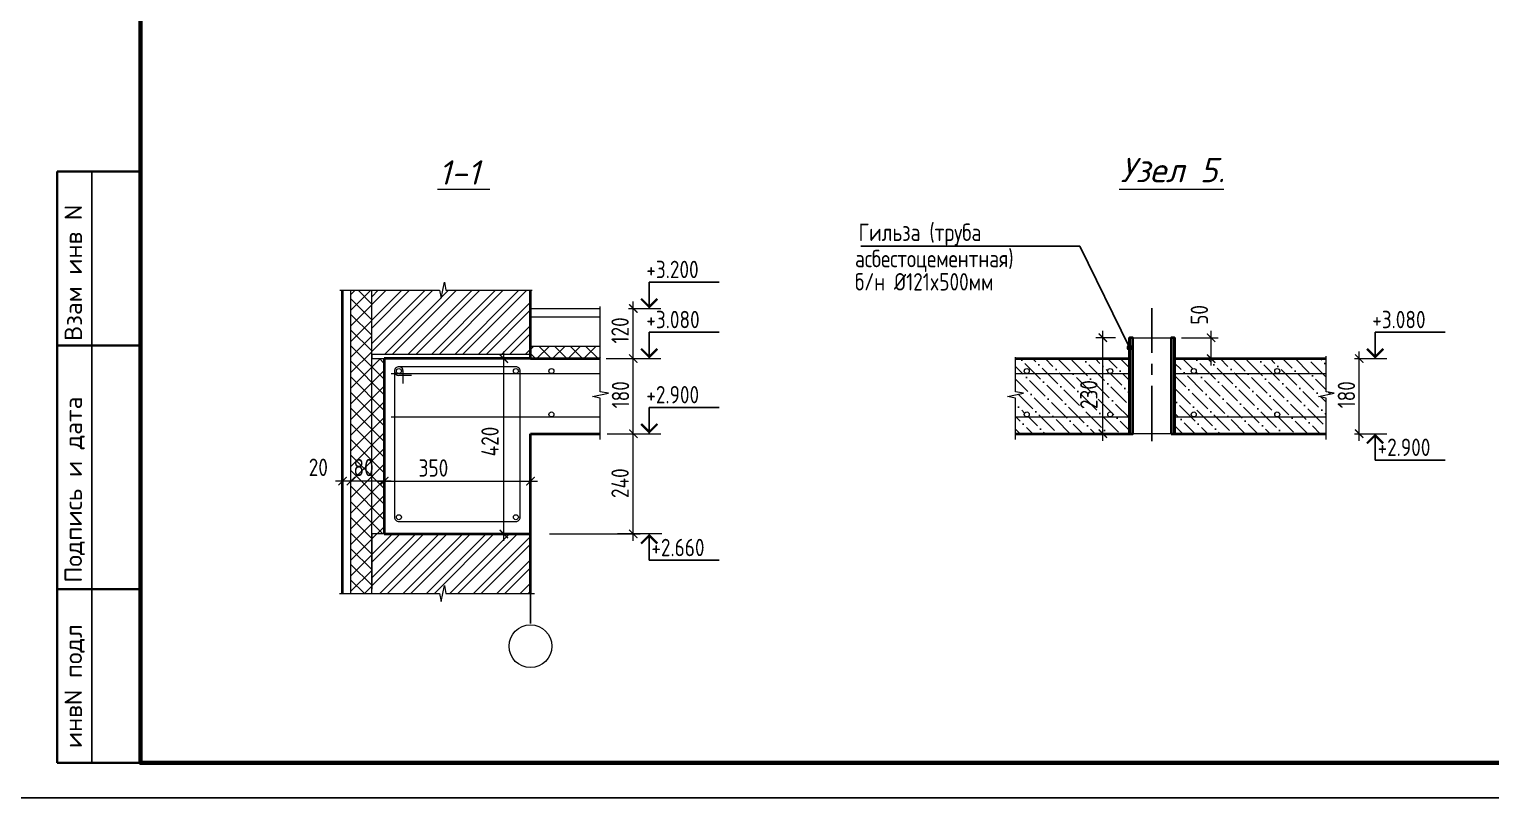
# Model space of a CAD drawing. Extents: x -12289450 to -10763036, y -7834513 to -6150123.
# Drawn here: x -10930636 to -10909636, y -7834513 to -7823467 of the extents above; entities that cross this region are included whole.
import ezdxf

# ---------------------------------------------------------------- set-up
doc = ezdxf.new("R2010")
doc.units = 0
doc.header["$LTSCALE"] = 25
doc.header["$PDMODE"] = 35
doc.linetypes.add('CENTER', pattern=[50.8, 31.75, -6.35, 6.35, -6.35])
doc.layers.get('DefPoints').update_dxf_attribs({"color": 10, "lineweight": 30})
for name, color, linetype in [('003-ТЕКСТ', 7, 'Continuous'), ('004-ВСПЛИНИИ', 15, 'Continuous'), ('005-РАЗМЕРЫ', 252, 'Continuous'), ('008-ШТРИХОВКА', 252, 'Continuous'), ('014-ОСИ', 251, 'CENTER'), ('Annotation - Text', 7, 'Continuous'), ('ArchiCAD', 7, 'Continuous'), ('EEE', 7, 'Continuous'), ('osnovnie', 7, 'Continuous'), ('Новое', 51, 'Continuous')]:
    doc.layers.add(name, color=color, linetype=linetype)
doc.layers.add('СТЕНЫ', color=5, linetype='Continuous', lineweight=40)
doc.layers.add('Текст AMS', color=7, linetype='Continuous', lineweight=9)
doc.styles.add('gismo', font='isocpeui.ttf')
doc.styles.add('GOST 2.304', font='cs_gost2304.shx')
doc.styles.add('SIMP701', font='simplex701.shx')
doc.dimstyles.new('1', dxfattribs={"dimscale": 100, "dimtxt": 2.5, "dimasz": 1.2, "dimexe": 1, "dimexo": 1, "dimgap": 0.5, "dimtad": 1, "dimdec": 0, "dimzin": 0, "dimdsep": 46, "dimtxsty": 'GOST 2.304', "dimblk": 'ARCHTICK', "dimcen": 0.09, "dimdle": 1, "dimclrd": 256, "dimclre": 256, "dimclrt": 7, "dimadec": 0, "dimazin": 0, "dimtfac": 1, "dimtdec": 0, "dimtmove": 0, "dimatfit": 3, "dimldrblk": 'ARCHTICK', "dimfxl": 0, "dimtolj": 1, "dimtzin": 0, "dimlwd": 5, "dimlwe": 5, "dimarcsym": 0})

# ---------------------------------------------------------------- blocks, each defined once
blk = doc.blocks.new('_ArchTick')
at = {"color": 0, "linetype": 'ByBlock', "const_width": 0.15}
blk.add_lwpolyline([(-0.5, -0.5), (0.5, 0.5)], dxfattribs=at)
blk = doc.blocks.new('*D1647')
at = {"layer": '005-РАЗМЕРЫ', "lineweight": 5, "ltscale": 100, "transparency": 16777216}
for p, q in [((-10925634, -7829962), (-10923334, -7829962)), ((-10925534, -7830621), (-10925534, -7829862)), ((-10923434, -7830621), (-10923434, -7829862))]:
    blk.add_line(p, q, dxfattribs=at)
at = {"layer": 'DefPoints', "color": 0, "ltscale": 100, "transparency": 16777216}
for p in [(-10923434, -7829962), (-10925534, -7830721), (-10923434, -7830721)]:
    blk.add_point(p, dxfattribs=at)
at = {"layer": '005-РАЗМЕРЫ', "lineweight": 5, "ltscale": 100, "transparency": 16777216, "xscale": 120, "yscale": 120, "zscale": 120, "rotation": 180}
blk.add_blockref('_ArchTick', (-10925534, -7829962), dxfattribs=at)
at = {"layer": '005-РАЗМЕРЫ', "lineweight": 5, "ltscale": 100, "transparency": 16777216, "xscale": 120, "yscale": 120, "zscale": 120}
blk.add_blockref('_ArchTick', (-10923434, -7829962), dxfattribs=at)
at = {"layer": '005-РАЗМЕРЫ', "color": 7, "ltscale": 100, "transparency": 16777216, "insert": (-10924828, -7829773), "char_height": 250, "attachment_point": 5, "style": 'GOST 2.304'}
blk.add_mtext('\\A1;350', dxfattribs=at)
blk = doc.blocks.new('*D1648')
at = {"layer": '005-РАЗМЕРЫ', "lineweight": 5, "ltscale": 100, "transparency": 16777216}
for p, q in [((-10925434, -7829962), (-10926114, -7829962)), ((-10926014, -7830091), (-10926014, -7829862)), ((-10925534, -7830091), (-10925534, -7829862))]:
    blk.add_line(p, q, dxfattribs=at)
at = {"layer": 'DefPoints', "color": 0, "ltscale": 100, "transparency": 16777216}
for p in [(-10926014, -7829962), (-10926014, -7830191), (-10925534, -7830191)]:
    blk.add_point(p, dxfattribs=at)
at = {"layer": '005-РАЗМЕРЫ', "lineweight": 5, "ltscale": 100, "transparency": 16777216, "xscale": 120, "yscale": 120, "zscale": 120, "rotation": 180}
blk.add_blockref('_ArchTick', (-10926014, -7829962), dxfattribs=at)
at = {"layer": '005-РАЗМЕРЫ', "lineweight": 5, "ltscale": 100, "transparency": 16777216, "xscale": 120, "yscale": 120, "zscale": 120}
blk.add_blockref('_ArchTick', (-10925534, -7829962), dxfattribs=at)
at = {"layer": '005-РАЗМЕРЫ', "color": 7, "ltscale": 100, "transparency": 16777216, "insert": (-10925832, -7829767), "char_height": 250, "attachment_point": 5, "style": 'GOST 2.304'}
blk.add_mtext('\\A1;80', dxfattribs=at)
blk = doc.blocks.new('*D1649')
at = {"layer": '005-РАЗМЕРЫ', "lineweight": 5, "ltscale": 100, "transparency": 16777216}
for p, q in [((-10925914, -7829962), (-10926234, -7829962)), ((-10926134, -7830091), (-10926134, -7829862)), ((-10926014, -7830091), (-10926014, -7829862))]:
    blk.add_line(p, q, dxfattribs=at)
at = {"layer": 'DefPoints', "color": 0, "ltscale": 100, "transparency": 16777216}
for p in [(-10926134, -7829962), (-10926134, -7830191), (-10926014, -7830191)]:
    blk.add_point(p, dxfattribs=at)
at = {"layer": '005-РАЗМЕРЫ', "lineweight": 5, "ltscale": 100, "transparency": 16777216, "xscale": 120, "yscale": 120, "zscale": 120, "rotation": 180}
blk.add_blockref('_ArchTick', (-10926134, -7829962), dxfattribs=at)
at = {"layer": '005-РАЗМЕРЫ', "lineweight": 5, "ltscale": 100, "transparency": 16777216, "xscale": 120, "yscale": 120, "zscale": 120}
blk.add_blockref('_ArchTick', (-10926014, -7829962), dxfattribs=at)
at = {"layer": '005-РАЗМЕРЫ', "color": 7, "ltscale": 100, "transparency": 16777216, "insert": (-10926482, -7829764), "char_height": 250, "attachment_point": 5, "style": 'GOST 2.304'}
blk.add_mtext('\\A1;20', dxfattribs=at)
blk = doc.blocks.new('*D1650')
at = {"layer": '005-РАЗМЕРЫ', "lineweight": 5, "ltscale": 100, "transparency": 16777216}
blk.add_line((-10923817, -7830821), (-10923817, -7828101), dxfattribs=at)
at = {"layer": 'DefPoints', "color": 0, "ltscale": 100, "transparency": 16777216}
for p in [(-10923817, -7828201), (-10923817, -7828201), (-10923817, -7830721)]:
    blk.add_point(p, dxfattribs=at)
at = {"layer": '005-РАЗМЕРЫ', "lineweight": 5, "ltscale": 100, "transparency": 16777216, "xscale": 120, "yscale": 120, "zscale": 120}
for p, rotation in [((-10923817, -7828201), 90), ((-10923817, -7830721), 270)]:
    blk.add_blockref('_ArchTick', p, dxfattribs=dict(at, rotation=rotation))
at = {"layer": '005-РАЗМЕРЫ', "color": 7, "ltscale": 100, "transparency": 16777216, "insert": (-10924015, -7829393), "char_height": 250, "attachment_point": 5, "rotation": 90, "style": 'GOST 2.304'}
blk.add_mtext('\\A1;420', dxfattribs=at)
blk = doc.blocks.new('*D1651')
at = {"layer": '005-РАЗМЕРЫ', "lineweight": 5, "ltscale": 100, "transparency": 16777216}
for p, q in [((-10921956, -7830821), (-10921956, -7829181)), ((-10922330, -7829281), (-10921856, -7829281)), ((-10923161, -7830721), (-10921856, -7830721))]:
    blk.add_line(p, q, dxfattribs=at)
at = {"layer": 'DefPoints', "color": 0, "ltscale": 100, "transparency": 16777216}
for p in [(-10922430, -7829281), (-10921956, -7829281), (-10923261, -7830721)]:
    blk.add_point(p, dxfattribs=at)
at = {"layer": '005-РАЗМЕРЫ', "lineweight": 5, "ltscale": 100, "transparency": 16777216, "xscale": 120, "yscale": 120, "zscale": 120}
for p, rotation in [((-10921956, -7829281), 90), ((-10921956, -7830721), 270)]:
    blk.add_blockref('_ArchTick', p, dxfattribs=dict(at, rotation=rotation))
at = {"layer": '005-РАЗМЕРЫ', "color": 7, "ltscale": 100, "transparency": 16777216, "insert": (-10922146, -7829992), "char_height": 250, "attachment_point": 5, "rotation": 90, "style": 'GOST 2.304'}
blk.add_mtext('\\A1;240', dxfattribs=at)
blk = doc.blocks.new('*D1652')
at = {"layer": '005-РАЗМЕРЫ', "lineweight": 5, "ltscale": 100, "transparency": 16777216}
for p, q in [((-10921956, -7829381), (-10921956, -7828101)), ((-10922026, -7828201), (-10921856, -7828201)), ((-10922026, -7829281), (-10921856, -7829281))]:
    blk.add_line(p, q, dxfattribs=at)
at = {"layer": 'DefPoints', "color": 0, "ltscale": 100, "transparency": 16777216}
for p in [(-10922126, -7828201), (-10921956, -7828201), (-10922126, -7829281)]:
    blk.add_point(p, dxfattribs=at)
at = {"layer": '005-РАЗМЕРЫ', "lineweight": 5, "ltscale": 100, "transparency": 16777216, "xscale": 120, "yscale": 120, "zscale": 120}
for p, rotation in [((-10921956, -7828201), 90), ((-10921956, -7829281), 270)]:
    blk.add_blockref('_ArchTick', p, dxfattribs=dict(at, rotation=rotation))
at = {"layer": '005-РАЗМЕРЫ', "color": 7, "ltscale": 100, "transparency": 16777216, "insert": (-10922140, -7828721), "char_height": 250, "attachment_point": 5, "rotation": 90, "style": 'GOST 2.304'}
blk.add_mtext('\\A1;180', dxfattribs=at)
blk = doc.blocks.new('*D1653')
at = {"layer": '005-РАЗМЕРЫ', "lineweight": 5, "ltscale": 100, "transparency": 16777216}
for p, q in [((-10922026, -7827481), (-10921856, -7827481)), ((-10921956, -7828301), (-10921956, -7827381)), ((-10922348, -7828201), (-10921856, -7828201))]:
    blk.add_line(p, q, dxfattribs=at)
at = {"layer": 'DefPoints', "color": 0, "ltscale": 100, "transparency": 16777216}
for p in [(-10922126, -7827481), (-10921956, -7827481), (-10922448, -7828201)]:
    blk.add_point(p, dxfattribs=at)
at = {"layer": '005-РАЗМЕРЫ', "lineweight": 5, "ltscale": 100, "transparency": 16777216, "xscale": 120, "yscale": 120, "zscale": 120}
for p, rotation in [((-10921956, -7827481), 90), ((-10921956, -7828201), 270)]:
    blk.add_blockref('_ArchTick', p, dxfattribs=dict(at, rotation=rotation))
at = {"layer": '005-РАЗМЕРЫ', "color": 7, "ltscale": 100, "transparency": 16777216, "insert": (-10922146, -7827796), "char_height": 250, "attachment_point": 5, "rotation": 90, "style": 'GOST 2.304'}
blk.add_mtext('\\A1;120', dxfattribs=at)
blk = doc.blocks.new('*D1654')
at = {"layer": '005-РАЗМЕРЫ', "lineweight": 5, "ltscale": 100, "transparency": 16777216}
for p, q in [((-10911526, -7829381), (-10911526, -7828101)), ((-10911596, -7828201), (-10911426, -7828201)), ((-10911596, -7829281), (-10911426, -7829281))]:
    blk.add_line(p, q, dxfattribs=at)
at = {"layer": 'DefPoints', "color": 0, "ltscale": 100, "transparency": 16777216}
for p in [(-10911696, -7828201), (-10911526, -7828201), (-10911696, -7829281)]:
    blk.add_point(p, dxfattribs=at)
at = {"layer": '005-РАЗМЕРЫ', "lineweight": 5, "ltscale": 100, "transparency": 16777216, "xscale": 120, "yscale": 120, "zscale": 120}
for p, rotation in [((-10911526, -7828201), 90), ((-10911526, -7829281), 270)]:
    blk.add_blockref('_ArchTick', p, dxfattribs=dict(at, rotation=rotation))
at = {"layer": '005-РАЗМЕРЫ', "color": 7, "ltscale": 100, "transparency": 16777216, "insert": (-10911710, -7828721), "char_height": 250, "attachment_point": 5, "rotation": 90, "style": 'GOST 2.304'}
blk.add_mtext('\\A1;180', dxfattribs=at)
blk = doc.blocks.new('*D1655')
at = {"layer": '005-РАЗМЕРЫ', "lineweight": 5, "ltscale": 100, "transparency": 16777216}
for p, q in [((-10914080, -7827901), (-10913554, -7827901)), ((-10913654, -7828301), (-10913654, -7827801)), ((-10914080, -7828201), (-10913554, -7828201))]:
    blk.add_line(p, q, dxfattribs=at)
at = {"layer": 'DefPoints', "color": 0, "ltscale": 100, "transparency": 16777216}
for p in [(-10914180, -7827901), (-10913654, -7827901), (-10914180, -7828201)]:
    blk.add_point(p, dxfattribs=at)
at = {"layer": '005-РАЗМЕРЫ', "lineweight": 5, "ltscale": 100, "transparency": 16777216, "xscale": 120, "yscale": 120, "zscale": 120}
for p, rotation in [((-10913654, -7827901), 90), ((-10913654, -7828201), 270)]:
    blk.add_blockref('_ArchTick', p, dxfattribs=dict(at, rotation=rotation))
at = {"layer": '005-РАЗМЕРЫ', "color": 7, "ltscale": 100, "transparency": 16777216, "insert": (-10913823, -7827573), "char_height": 250, "attachment_point": 5, "rotation": 90, "style": 'GOST 2.304'}
blk.add_mtext('\\A1;50', dxfattribs=at)
blk = doc.blocks.new('*D1656')
at = {"layer": '005-РАЗМЕРЫ', "lineweight": 5, "ltscale": 100, "transparency": 16777216}
for p, q in [((-10915028, -7827901), (-10915309, -7827901)), ((-10915209, -7829381), (-10915209, -7827801)), ((-10915340, -7829281), (-10915109, -7829281))]:
    blk.add_line(p, q, dxfattribs=at)
at = {"layer": 'DefPoints', "color": 0, "ltscale": 100, "transparency": 16777216}
for p in [(-10915209, -7827901), (-10914928, -7827901), (-10915440, -7829281)]:
    blk.add_point(p, dxfattribs=at)
at = {"layer": '005-РАЗМЕРЫ', "lineweight": 5, "ltscale": 100, "transparency": 16777216, "xscale": 120, "yscale": 120, "zscale": 120}
for p, rotation in [((-10915209, -7827901), 90), ((-10915209, -7829281), 270)]:
    blk.add_blockref('_ArchTick', p, dxfattribs=dict(at, rotation=rotation))
at = {"layer": '005-РАЗМЕРЫ', "color": 7, "ltscale": 100, "transparency": 16777216, "insert": (-10915411, -7828719), "char_height": 250, "attachment_point": 5, "rotation": 90, "style": 'GOST 2.304'}
blk.add_mtext('\\A1;230', dxfattribs=at)

msp = doc.modelspace()

# ---------------------------------------------------------------- hatches: boundary and pattern name
at = {"layer": '005-РАЗМЕРЫ', "ltscale": 5}
h = msp.add_hatch(dxfattribs=at)
h.set_pattern_fill('ANSI32', color=256, scale=25, style=0)
h.set_pattern_definition([(45, (-10925713.6, -7831690.4), (-168.38, 168.38), []), (45, (-10925601.35, -7831690.4), (-168.38, 168.38), [])])
h.paths.add_polyline_path([(-10923433.6, -7828140.6), (-10923433.6, -7827219.7), (-10924692.5, -7827219.7), (-10924717.5, -7827332.9), (-10924741.8, -7827219.7), (-10925713.6, -7827219.7), (-10925713.6, -7828140.6)])
h.paths.add_polyline_path([(-10925713.6, -7830720.6), (-10925713.6, -7831517.1), (-10925713.6, -7831577.1), (-10924741.8, -7831577.1), (-10924717.5, -7831690.4), (-10924666.9, -7831460.9), (-10924647.7, -7831577.1), (-10923433.6, -7831577.1), (-10923433.6, -7830720.6)])
at = {"layer": '008-ШТРИХОВКА', "ltscale": 5}
h = msp.add_hatch(dxfattribs=at)
h.set_pattern_fill('ANSI37', color=256, scale=50, style=0)
h.set_pattern_definition([(45, (-10926044.56, -7831577.15), (-112.253, 112.253), []), (135, (-10926044.56, -7831577.15), (-112.253, -112.253), [])])
h.paths.add_polyline_path([(-10925713.6, -7827219.7), (-10926013.6, -7827219.7), (-10926013.6, -7831577.1), (-10925713.6, -7831577.1)])
h.paths.add_polyline_path([(-10925533.6, -7828200.6), (-10925713.6, -7828200.6), (-10925713.6, -7830720.6), (-10925533.6, -7830720.6)])
h.paths.add_polyline_path([(-10922430.2, -7828020.6), (-10923433.6, -7828020.6), (-10923433.6, -7828140.6), (-10923433.6, -7828200.6), (-10922430.2, -7828200.6)])
h.paths.add_polyline_path([(-10926044.6, -7829954.9), (-10925619.6, -7829954.9), (-10925619.6, -7829579.9), (-10926044.6, -7829579.9)], flags=9)
at = {"layer": '008-ШТРИХОВКА', "ltscale": 4}
h = msp.add_hatch(dxfattribs=at)
h.set_pattern_fill('ANSI36', color=256, scale=40, angle=90, style=0)
h.set_pattern_definition([(135, (-10916577.21, -7829280.6), (-246.957, 67.352), [317.5, -63.5, 0, -63.5])])
h.paths.add_polyline_path([(-10912667.5, -7829004.6, -0.4142136), (-10912703.5, -7829040.6), (-10912000.1, -7829040.6), (-10912000.1, -7828772.1), (-10912113.4, -7828747.8), (-10911883.8, -7828697.2), (-10912000.1, -7828678), (-10912000.1, -7828416.6), (-10914179.5, -7828416.6), (-10914179.5, -7829040.6), (-10913903.5, -7829040.6, -0.4142136), (-10913939.5, -7829004.6, -1), (-10913867.5, -7829004.6, -0.4142136), (-10913903.5, -7829040.6), (-10912703.5, -7829040.6, -0.4142136), (-10912739.5, -7829004.6, -1)])
h.paths.add_polyline_path([(-10914827.5, -7828416.6), (-10916464, -7828416.6), (-10916464, -7828678), (-10916347.7, -7828697.2), (-10916577.2, -7828747.8), (-10916464, -7828772.1), (-10916464, -7829040.6), (-10916303.5, -7829040.6, -0.4142136), (-10916339.5, -7829004.6, -1), (-10916267.5, -7829004.6, -0.4142136), (-10916303.5, -7829040.6), (-10915103.5, -7829040.6, -0.4142136), (-10915139.5, -7829004.6, -1), (-10915067.5, -7829004.6, -0.4142136), (-10915103.5, -7829040.6), (-10914827.5, -7829040.6)])
h.paths.add_polyline_path([(-10915103.5, -7828416.6, -0.4142136), (-10915139.5, -7828380.6, -1), (-10915067.5, -7828380.6, -0.4142136), (-10915103.5, -7828416.6), (-10914827.5, -7828416.6), (-10914827.5, -7828200.6), (-10916464, -7828200.6), (-10916464, -7828416.6), (-10916303.5, -7828416.6, -0.4142136), (-10916339.5, -7828380.6, -1), (-10916267.5, -7828380.6, -0.4142136), (-10916303.5, -7828416.6)])
h.paths.add_polyline_path([(-10914827.5, -7829280.6), (-10914827.5, -7829040.6), (-10916464, -7829040.6), (-10916464, -7829280.6)])
h.paths.add_polyline_path([(-10912000.1, -7829280.6), (-10912000.1, -7829040.6), (-10914179.5, -7829040.6), (-10914179.5, -7829280.6)])
h.paths.add_polyline_path([(-10912703.5, -7828416.6, -0.4142136), (-10912739.5, -7828380.6, -1), (-10912667.5, -7828380.6, -0.4142136), (-10912703.5, -7828416.6), (-10912000.1, -7828416.6), (-10912000.1, -7828200.6), (-10914179.5, -7828200.6), (-10914179.5, -7828416.6), (-10913903.5, -7828416.6, -0.4142136), (-10913939.5, -7828380.6, -1), (-10913867.5, -7828380.6, -0.4142136), (-10913903.5, -7828416.6)])
h.paths.add_polyline_path([(-10915218.7, -7829025.6), (-10915218.7, -7828413.1), (-10915623.4, -7828413.1), (-10915623.4, -7829025.6)], flags=9)

# ---------------------------------------------------------------- linework, layer by layer
at = {"linetype": 'Continuous', "lineweight": 25, "ltscale": 20}
for p, q in [((-10921727.1, -7827102.5), (-10920720.8, -7827102.5)), ((-10921727.1, -7827102.5), (-10921727.1, -7827480.6)), ((-10921727.1, -7827193.3), (-10921727.1, -7827480.6)), ((-10921727.1, -7827211.3), (-10921727.1, -7827480.6)), ((-10921727.1, -7827211.3), (-10921727.1, -7827480.6)), ((-10921727.1, -7827822.5), (-10920720.8, -7827822.5)), ((-10921727.1, -7827822.5), (-10921727.1, -7828200.6)), ((-10921727.1, -7827913.3), (-10921727.1, -7828200.6)), ((-10911297, -7827822.5), (-10910290.8, -7827822.5)), ((-10911297, -7827822.5), (-10911297, -7828200.6)), ((-10911297, -7827913.3), (-10911297, -7828200.6)), ((-10921727.1, -7827931.3), (-10921727.1, -7828200.6)), ((-10921727.1, -7827931.3), (-10921727.1, -7828200.6)), ((-10911297, -7827931.3), (-10911297, -7828200.6)), ((-10911297, -7827931.3), (-10911297, -7828200.6)), ((-10921727.1, -7828902.5), (-10920720.8, -7828902.5)), ((-10921727.1, -7828902.5), (-10921727.1, -7829280.6)), ((-10921727.1, -7828993.3), (-10921727.1, -7829280.6)), ((-10921727.1, -7829011.3), (-10921727.1, -7829280.6)), ((-10921727.1, -7829011.3), (-10921727.1, -7829280.6)), ((-10911297, -7829549.9), (-10911297, -7829280.6)), ((-10911297, -7829549.9), (-10911297, -7829280.6)), ((-10911297, -7829567.9), (-10911297, -7829280.6)), ((-10911297, -7829658.7), (-10911297, -7829280.6)), ((-10911297, -7829658.7), (-10910290.8, -7829658.7)), ((-10921727.1, -7830989.9), (-10921727.1, -7830720.6)), ((-10921727.1, -7830989.9), (-10921727.1, -7830720.6)), ((-10921727.1, -7831007.9), (-10921727.1, -7830720.6)), ((-10921727.1, -7831098.7), (-10921727.1, -7830720.6)), ((-10921727.1, -7831098.7), (-10920720.8, -7831098.7))]:
    msp.add_line(p, q, dxfattribs=at)
at = {"linetype": 'Continuous', "lineweight": 60, "ltscale": 75}
msp.add_lwpolyline([(-10929035.7, -7805313.4), (-10889535.9, -7805313.4), (-10889535.9, -7834013.3), (-10929035.7, -7834013.3)], close=True, dxfattribs=at)
at = {"linetype": 'Continuous', "lineweight": 25, "ltscale": 20}
for points, const_width in [([(-10921843.8, -7827341.3), (-10921727.1, -7827458), (-10921610.4, -7827341.3)], 32), ([(-10921843.8, -7827341.3), (-10921727.1, -7827458), (-10921610.4, -7827341.3)], 32), ([(-10921836.5, -7827350), (-10921727.1, -7827459.4), (-10921617.7, -7827350)], 30), ([(-10921836.5, -7827350), (-10921727.1, -7827459.4), (-10921617.7, -7827350)], 30), ([(-10921843.8, -7828061.3), (-10921727.1, -7828178), (-10921610.4, -7828061.3)], 32), ([(-10921843.8, -7828061.3), (-10921727.1, -7828178), (-10921610.4, -7828061.3)], 32), ([(-10921836.5, -7828070), (-10921727.1, -7828179.4), (-10921617.7, -7828070)], 30), ([(-10921836.5, -7828070), (-10921727.1, -7828179.4), (-10921617.7, -7828070)], 30), ([(-10911413.7, -7828061.3), (-10911297, -7828178), (-10911180.4, -7828061.3)], 32), ([(-10911413.7, -7828061.3), (-10911297, -7828178), (-10911180.4, -7828061.3)], 32), ([(-10911406.4, -7828070), (-10911297, -7828179.4), (-10911187.7, -7828070)], 30), ([(-10911406.4, -7828070), (-10911297, -7828179.4), (-10911187.7, -7828070)], 30), ([(-10921843.8, -7829141.3), (-10921727.1, -7829258), (-10921610.4, -7829141.3)], 32), ([(-10921843.8, -7829141.3), (-10921727.1, -7829258), (-10921610.4, -7829141.3)], 32), ([(-10921836.5, -7829150), (-10921727.1, -7829259.4), (-10921617.7, -7829150)], 30), ([(-10921836.5, -7829150), (-10921727.1, -7829259.4), (-10921617.7, -7829150)], 30), ([(-10911413.7, -7829419.9), (-10911297, -7829303.2), (-10911180.4, -7829419.9)], 32), ([(-10911413.7, -7829419.9), (-10911297, -7829303.2), (-10911180.4, -7829419.9)], 32), ([(-10911406.4, -7829411.2), (-10911297, -7829301.8), (-10911187.7, -7829411.2)], 30), ([(-10911406.4, -7829411.2), (-10911297, -7829301.8), (-10911187.7, -7829411.2)], 30), ([(-10921843.8, -7830859.9), (-10921727.1, -7830743.2), (-10921610.4, -7830859.9)], 32), ([(-10921843.8, -7830859.9), (-10921727.1, -7830743.2), (-10921610.4, -7830859.9)], 32), ([(-10921836.5, -7830851.2), (-10921727.1, -7830741.8), (-10921617.7, -7830851.2)], 30), ([(-10921836.5, -7830851.2), (-10921727.1, -7830741.8), (-10921617.7, -7830851.2)], 30)]:
    msp.add_lwpolyline(points, dxfattribs=dict(at, const_width=const_width))
at = {"layer": '004-ВСПЛИНИИ', "color": 0, "lineweight": 0}
for points in [[(-10926171, -7827219.7), (-10924741.8, -7827219.7), (-10924717.5, -7827332.9), (-10924666.9, -7827103.4), (-10924647.7, -7827219.7), (-10923407.9, -7827219.7)], [(-10922430.2, -7829363.8), (-10922430.2, -7828772.1), (-10922543.4, -7828747.8), (-10922313.9, -7828697.2), (-10922430.2, -7828678), (-10922430.2, -7827453)], [(-10916464, -7829363.8), (-10916464, -7828772.1), (-10916577.2, -7828747.8), (-10916347.7, -7828697.2), (-10916464, -7828678), (-10916464, -7828181.9)], [(-10912000.1, -7829363.8), (-10912000.1, -7828772.1), (-10912113.4, -7828747.8), (-10911883.8, -7828697.2), (-10912000.1, -7828678), (-10912000.1, -7828164)], [(-10926179.9, -7831577.1), (-10924741.8, -7831577.1), (-10924717.5, -7831690.4), (-10924666.9, -7831460.9), (-10924647.7, -7831577.1), (-10923377.5, -7831577.1)]]:
    msp.add_lwpolyline(points, dxfattribs=at)
at = {"layer": '014-ОСИ'}
msp.add_line((-10923433.6, -7829945.6), (-10923433.6, -7832026.8), dxfattribs=at)
msp.add_lwpolyline([(-10914503.5, -7829388.3), (-10914503.5, -7827476.8)], dxfattribs=at)
at = {"layer": 'Annotation - Text', "color": 0, "lineweight": 20}
msp.add_circle((-10923433.6, -7832334.8), 308, dxfattribs=at)
at = {"layer": 'ArchiCAD', "color": 7, "linetype": 'Continuous', "lineweight": 35}
for p, q in [((-10930235.7, -7825513.4), (-10929035.7, -7825513.4)), ((-10930235.7, -7825513.4), (-10930235.7, -7834013.3)), ((-10930235.7, -7828013.4), (-10929035.7, -7828013.4)), ((-10930235.7, -7831513.3), (-10929035.7, -7831513.3)), ((-10930235.7, -7834013.3), (-10929035.7, -7834013.3))]:
    msp.add_line(p, q, dxfattribs=at)
at = {"layer": 'EEE', "lineweight": 25, "ltscale": 3}
msp.add_line((-10918685, -7826586), (-10915540.6, -7826586), dxfattribs=at)
msp.add_lwpolyline([(-10915540.6, -7826586), (-10914827.5, -7828043.9)], dxfattribs=at)
at = {"layer": 'EEE', "lineweight": 25, "ltscale": 3, "const_width": 56.2}
msp.add_lwpolyline([(-10914813.5, -7828043.9, 1), (-10914841.6, -7828043.9, 1)], format="xyb", close=True, dxfattribs=at)
at = {"layer": 'osnovnie', "color": 0, "lineweight": 13, "ltscale": 100}
for p, q in [((-10925143.6, -7828443.6), (-10925323.6, -7828443.6)), ((-10925260.6, -7828560.6), (-10925260.6, -7828380.6))]:
    msp.add_line(p, q, dxfattribs=at)
msp.add_lwpolyline([(-10925386.6, -7828380.6), (-10925386.6, -7830480.6, 0.4142136), (-10925323.6, -7830543.6), (-10923643.6, -7830543.6, 0.4142136), (-10923580.6, -7830480.6), (-10923580.6, -7828380.6, 0.4142136), (-10923643.6, -7828317.6), (-10925323.6, -7828317.6, 0.4142136)], format="xyb", close=True, dxfattribs=at)
for points in [[(-10925433.6, -7828416.6), (-10922430.2, -7828416.6)], [(-10916464, -7828416.6), (-10914827.5, -7828416.6)], [(-10914179.5, -7828416.6), (-10912000.1, -7828416.6)], [(-10925433.6, -7829040.6), (-10922430.2, -7829040.6)], [(-10916464, -7829040.6), (-10914827.5, -7829040.6)], [(-10914179.5, -7829040.6), (-10912000.1, -7829040.6)]]:
    msp.add_lwpolyline(points, dxfattribs=at)
for centre in [(-10925323.6, -7828380.6), (-10923643.6, -7828380.6), (-10923133.6, -7828380.6), (-10916303.5, -7828380.6), (-10915103.5, -7828380.6), (-10913903.5, -7828380.6), (-10912703.5, -7828380.6), (-10923133.6, -7829004.6), (-10916303.5, -7829004.6), (-10915103.5, -7829004.6), (-10913903.5, -7829004.6), (-10912703.5, -7829004.6), (-10925323.6, -7830480.6), (-10923643.6, -7830480.6)]:
    msp.add_circle(centre, 36, dxfattribs=at)
for start, end in [(360, 89.99903), (180.00097, 270)]:
    msp.add_arc((-10925323.6, -7828380.6), 63, start, end, dxfattribs=at)
at = {"layer": 'Новое', "color": 7, "linetype": 'Continuous'}
msp.add_line((-10929735.7, -7825513.4), (-10929735.7, -7834013.3), dxfattribs=at)
msp.add_lwpolyline([(-10931035.7, -7804813.4), (-10889035.9, -7804813.4), (-10889035.9, -7834513.3), (-10931035.7, -7834513.3)], close=True, dxfattribs=at)
msp.add_lwpolyline([(-10931035.7, -7804813.4), (-10889035.9, -7804813.4), (-10889035.9, -7834513.3), (-10931035.7, -7834513.3)], close=True, dxfattribs=at)
at = {"layer": 'СТЕНЫ', "ltscale": 3}
for p, q in [((-10926133.6, -7831577.1), (-10926133.6, -7827219.7)), ((-10914827.5, -7827900.6), (-10914827.5, -7827900.6)), ((-10914827.5, -7829280.6), (-10914827.5, -7827900.6)), ((-10914179.5, -7827900.6), (-10914179.5, -7829280.6)), ((-10925533.6, -7828200.6), (-10925533.6, -7830720.6)), ((-10923433.6, -7828200.6), (-10925533.6, -7828200.6)), ((-10923433.6, -7830720.6), (-10923433.6, -7829280.6)), ((-10925533.6, -7830720.6), (-10923433.6, -7830720.6))]:
    msp.add_line(p, q, dxfattribs=at)
at = {"layer": 'СТЕНЫ', "lineweight": 9, "ltscale": 3}
for p, q in [((-10926013.6, -7831577.1), (-10926013.6, -7827219.7)), ((-10925713.6, -7831577.1), (-10925713.6, -7827219.7))]:
    msp.add_line(p, q, dxfattribs=at)
at = {"layer": 'СТЕНЫ', "color": 0, "lineweight": 5, "ltscale": 4}
for p, q in [((-10922008.4, -7827480.6), (-10921559.1, -7827480.6)), ((-10922008.4, -7828200.6), (-10921559.1, -7828200.6)), ((-10911578.3, -7828200.6), (-10911129.1, -7828200.6)), ((-10922008.4, -7829280.6), (-10921559.1, -7829280.6)), ((-10911578.3, -7829280.6), (-10911129.1, -7829280.6)), ((-10921545.9, -7830720.6), (-10922181.4, -7830720.6))]:
    msp.add_line(p, q, dxfattribs=at)
at = {"layer": 'СТЕНЫ', "lineweight": 15, "ltscale": 3}
for p, q in [((-10914827.5, -7827900.6), (-10914179.5, -7827900.6)), ((-10914779.5, -7827900.6), (-10914227.5, -7827900.6))]:
    msp.add_line(p, q, dxfattribs=at)
at = {"layer": 'СТЕНЫ', "lineweight": 13, "ltscale": 3}
for p, q in [((-10914779.5, -7828200.6), (-10914779.5, -7827900.6)), ((-10914227.5, -7827900.6), (-10914227.5, -7829280.6)), ((-10914779.5, -7829280.6), (-10914779.5, -7828200.6)), ((-10914227.5, -7829280.6), (-10914779.5, -7829280.6))]:
    msp.add_line(p, q, dxfattribs=at)
at = {"layer": 'СТЕНЫ', "lineweight": 9, "ltscale": 3}
for points in [[(-10923433.6, -7827219.7), (-10923433.6, -7828140.6), (-10923433.6, -7828140.6), (-10925713.6, -7828140.6), (-10925713.6, -7827219.7)], [(-10923433.6, -7827480.6), (-10922430.2, -7827480.6)], [(-10923433.6, -7827600.6), (-10922430.2, -7827600.6)], [(-10923433.6, -7828020.6), (-10922430.2, -7828020.6)], [(-10925713.6, -7828140.6), (-10925713.6, -7828200.6), (-10923433.6, -7828200.6), (-10923433.6, -7828140.6)], [(-10923433.6, -7831517.1), (-10923433.6, -7830720.6), (-10923433.6, -7830720.6), (-10925713.6, -7830720.6), (-10925713.6, -7831517.1)]]:
    msp.add_lwpolyline(points, dxfattribs=at)
at = {"layer": 'СТЕНЫ', "ltscale": 3}
for points in [[(-10923433.6, -7828200.6), (-10923433.6, -7827219.7)], [(-10923433.6, -7828200.6), (-10922430.2, -7828200.6)], [(-10916464, -7828200.6), (-10914827.5, -7828200.6)], [(-10914179.5, -7828200.6), (-10912000.1, -7828200.6)], [(-10923433.6, -7829280.6), (-10922430.2, -7829280.6)], [(-10916464, -7829280.6), (-10914827.5, -7829280.6)], [(-10914179.5, -7829280.6), (-10912000.1, -7829280.6)], [(-10923433.6, -7831577.1), (-10923433.6, -7830720.6)]]:
    msp.add_lwpolyline(points, dxfattribs=at)
for points in [[(-10914827.5, -7829280.6), (-10914779.5, -7829280.6), (-10914779.5, -7827900.6), (-10914827.5, -7827900.6)], [(-10914227.5, -7829280.6), (-10914179.5, -7829280.6), (-10914179.5, -7827900.6), (-10914227.5, -7827900.6)]]:
    msp.add_lwpolyline(points, close=True, dxfattribs=at)
at = {"layer": 'СТЕНЫ', "lineweight": 9, "ltscale": 3}
msp.add_lwpolyline([(-10925533.6, -7830720.6), (-10925713.6, -7830720.6), (-10925713.6, -7828200.6), (-10925533.6, -7828200.6)], close=True, dxfattribs=at)
at = {"layer": 'Текст AMS', "linetype": 'Continuous', "lineweight": 5, "ltscale": 75}
for points in [[(-10924768.4, -7825765.2), (-10924016.1, -7825765.2)], [(-10914975.8, -7825765.2), (-10913473.4, -7825765.2)]]:
    msp.add_lwpolyline(points, dxfattribs=at)

# ---------------------------------------------------------------- texts
at = {"linetype": 'Continuous', "lineweight": 25, "ltscale": 20, "style": 'GOST 2.304'}
for s, p in [('+3.200', (-10921769.1, -7827044.9)), ('+3.080', (-10921769.1, -7827764.9)), ('+3.080', (-10911339, -7827764.9)), ('+2.900', (-10921769.1, -7828844.9)), ('+2.900', (-10911261.6, -7829601.1)), ('+2.660', (-10921696.8, -7831041.1))]:
    msp.add_text(s, height=250, dxfattribs=at).set_placement(p)
at = {"layer": '003-ТЕКСТ', "lineweight": 30, "style": 'SIMP701'}
for s, height, p in [('Взам инв N', 250, (-10929877.5, -7827948.9)), ('Подпись и дата', 249.996, (-10929877.6, -7831422.7)), ('инвN подл', 250, (-10929877.6, -7833800.6))]:
    msp.add_text(s, height=height, rotation=90, dxfattribs=at).set_placement(p)
at = {"layer": 'Annotation - Text', "color": 0, "lineweight": 25, "style": 'gismo'}
for s, p in [('1-1', (-10924754.3, -7825701.1)), ('Узел 5.', (-10914955.9, -7825666.4))]:
    msp.add_text(s, height=350, dxfattribs=at).set_placement(p)
at = {"layer": 'EEE', "lineweight": 25, "ltscale": 3, "style": 'GOST 2.304'}
for s, p in [('Гильза (труба ', (-10918718.6, -7826511)), ('асбестоцементная)', (-10918771.2, -7826888.8)), ('б/н %%C121x500мм', (-10918771.2, -7827222.7))]:
    msp.add_text(s, height=250, dxfattribs=at).set_placement(p)

# ---------------------------------------------------------------- dimensions: what is measured, and where the dimension line sits
at = {"layer": '005-РАЗМЕРЫ', "ltscale": 100}
for base, p1, p2, text, picture, middle in [((-10921955.6, -7827480.6), (-10922448, -7828200.6), (-10922126.2, -7827480.6), '120', '*D1653', (-10922145.7, -7827795.7)), ((-10913654.3, -7827900.6), (-10914179.5, -7828200.6), (-10914179.5, -7827900.6), '50', '*D1655', (-10913823, -7827573.1)), ((-10915209.5, -7827900.6), (-10915439.7, -7829280.6), (-10914927.5, -7827900.6), '230', '*D1656', (-10915411.3, -7828719.4)), ((-10923816.6, -7828200.6), (-10923816.6, -7830720.6), (-10923816.6, -7828200.6), '420', '*D1650', (-10924015.4, -7829393)), ((-10921955.6, -7828200.6), (-10922126.2, -7829280.6), (-10922126.2, -7828200.6), '180', '*D1652', (-10922140.4, -7828721.2)), ((-10911525.5, -7828200.6), (-10911696.1, -7829280.6), (-10911696.1, -7828200.6), '180', '*D1654', (-10911710.3, -7828721.2)), ((-10921955.6, -7829280.6), (-10923260.6, -7830720.6), (-10922430.2, -7829280.6), '240', '*D1651', (-10922146.2, -7829991.8))]:
    dim = msp.add_linear_dim(base=base, p1=p1, p2=p2, angle=90, text=text, dimstyle='1', override={"dimlfac": 1, "dimtxsty": 'GOST 2.304', "dimblk1": 'ArchTick', "dimblk2": 'ArchTick', "dimsah": 1, "dimtmove": 2, "dimtolj": 1}, dxfattribs=at)
    dim.commit()
    dim.dimension.update_dxf_attribs({"geometry": picture, "text_midpoint": middle, "dimtype": 160})
for base, p1, p2, text, picture, middle in [((-10926133.6, -7829962.3), (-10926013.6, -7830190.6), (-10926133.6, -7830190.6), '20', '*D1649', (-10926482.4, -7829763.8)), ((-10926013.6, -7829962.3), (-10925533.6, -7830190.6), (-10926013.6, -7830190.6), '80', '*D1648', (-10925832.1, -7829767.4)), ((-10923433.6, -7829962.3), (-10925533.6, -7830720.6), (-10923433.6, -7830720.6), '350', '*D1647', (-10924828.2, -7829772.5))]:
    dim = msp.add_linear_dim(base=base, p1=p1, p2=p2, text=text, dimstyle='1', override={"dimlfac": 1, "dimtxsty": 'GOST 2.304', "dimblk1": 'ArchTick', "dimblk2": 'ArchTick', "dimsah": 1, "dimtmove": 2, "dimtolj": 1}, dxfattribs=at)
    dim.commit()
    dim.dimension.update_dxf_attribs({"geometry": picture, "text_midpoint": middle, "dimtype": 160})

doc.saveas('drawing.dxf')
